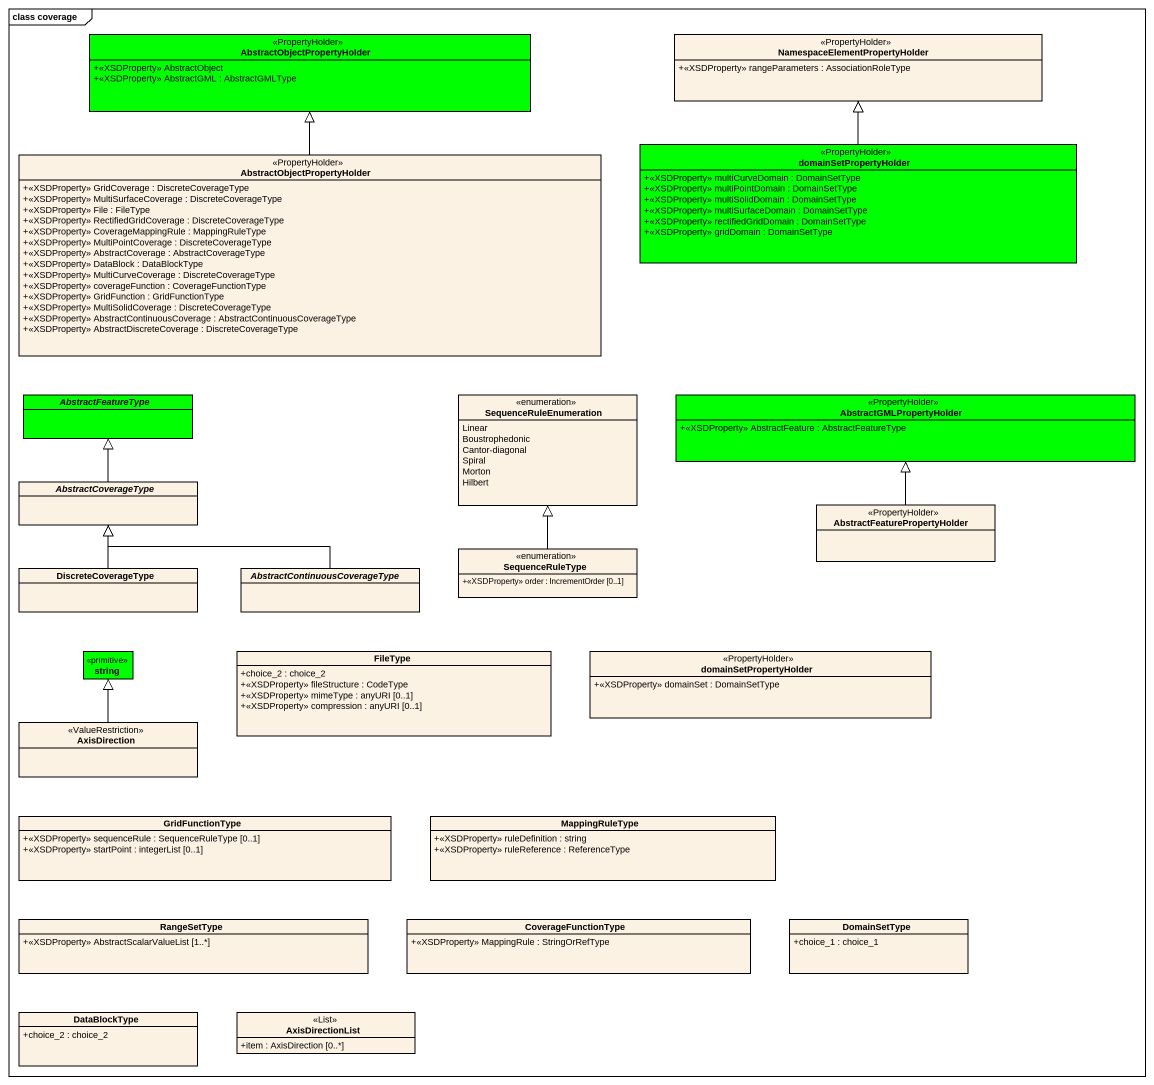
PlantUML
@startuml
mainframe class coverage
hide circle
hide empty members
skinparam classAttributeIconSize 0
class AbstractObjectPropertyHolder <<PropertyHolder>> #00FF00 {
  +<<XSDProperty>> AbstractObject
  +<<XSDProperty>> AbstractGML : AbstractGMLType
}
class "NamespaceElementPropertyHolder" as NamespaceElementPropertyHold <<PropertyHolder>> {
  +<<XSDProperty>> rangeParameters : AssociationRoleType
}
class "AbstractObjectPropertyHolder" as AbstractObjectPropertyHolder_2 <<PropertyHolder>> {
  +<<XSDProperty>> GridCoverage : DiscreteCoverageType
  +<<XSDProperty>> MultiSurfaceCoverage : DiscreteCoverageType
  +<<XSDProperty>> File : FileType
  +<<XSDProperty>> RectifiedGridCoverage : DiscreteCoverageType
  +<<XSDProperty>> CoverageMappingRule : MappingRuleType
  +<<XSDProperty>> MultiPointCoverage : DiscreteCoverageType
  +<<XSDProperty>> AbstractCoverage : AbstractCoverageType
  +<<XSDProperty>> DataBlock : DataBlockType
  +<<XSDProperty>> MultiCurveCoverage : DiscreteCoverageType
  +<<XSDProperty>> coverageFunction : CoverageFunctionType
  +<<XSDProperty>> GridFunction : GridFunctionType
  +<<XSDProperty>> MultiSolidCoverage : DiscreteCoverageType
  +<<XSDProperty>> AbstractContinuousCoverage : AbstractContinuousCoverageType
  +<<XSDProperty>> AbstractDiscreteCoverage : DiscreteCoverageType
}
class domainSetPropertyHolder <<PropertyHolder>> #00FF00 {
  +<<XSDProperty>> multiCurveDomain : DomainSetType
  +<<XSDProperty>> multiPointDomain : DomainSetType
  +<<XSDProperty>> multiSolidDomain : DomainSetType
  +<<XSDProperty>> multiSurfaceDomain : DomainSetType
  +<<XSDProperty>> rectifiedGridDomain : DomainSetType
  +<<XSDProperty>> gridDomain : DomainSetType
}
abstract class AbstractFeatureType #00FF00
enum SequenceRuleEnumeration {
  Linear
  Boustrophedonic
  Cantor-diagonal
  Spiral
  Morton
  Hilbert
}
class AbstractGMLPropertyHolder <<PropertyHolder>> #00FF00 {
  +<<XSDProperty>> AbstractFeature : AbstractFeatureType
}
abstract class AbstractCoverageType
class "AbstractFeaturePropertyHolder" as AbstractFeaturePropertyHolde <<PropertyHolder>>
enum SequenceRuleType {
  +<<XSDProperty>> order : IncrementOrder [0..1]
}
class DiscreteCoverageType
abstract class "AbstractContinuousCoverageType" as AbstractContinuousCoverageTy
class string <<primitive>> #00FF00
class FileType {
  +choice_2 : choice_2
  +<<XSDProperty>> fileStructure : CodeType
  +<<XSDProperty>> mimeType : anyURI [0..1]
  +<<XSDProperty>> compression : anyURI [0..1]
}
class "domainSetPropertyHolder" as domainSetPropertyHolder_2 <<PropertyHolder>> {
  +<<XSDProperty>> domainSet : DomainSetType
}
class AxisDirection <<ValueRestriction>>
class GridFunctionType {
  +<<XSDProperty>> sequenceRule : SequenceRuleType [0..1]
  +<<XSDProperty>> startPoint : integerList [0..1]
}
class MappingRuleType {
  +<<XSDProperty>> ruleDefinition : string
  +<<XSDProperty>> ruleReference : ReferenceType
}
class RangeSetType {
  +<<XSDProperty>> AbstractScalarValueList [1..*]
}
class CoverageFunctionType {
  +<<XSDProperty>> MappingRule : StringOrRefType
}
class DomainSetType {
  +choice_1 : choice_1
}
class DataBlockType {
  +choice_2 : choice_2
}
class AxisDirectionList <<List>> {
  +item : AxisDirection [0..*]
}
AbstractObjectPropertyHolder_2 -up-|> AbstractObjectPropertyHolder
domainSetPropertyHolder -up-|> NamespaceElementPropertyHold
AbstractCoverageType -up-|> AbstractFeatureType
AbstractFeaturePropertyHolde -up-|> AbstractGMLPropertyHolder
SequenceRuleType -up-|> SequenceRuleEnumeration
DiscreteCoverageType -up-|> AbstractCoverageType
AbstractContinuousCoverageTy -left-|> AbstractCoverageType
AxisDirection -up-|> string
@enduml
